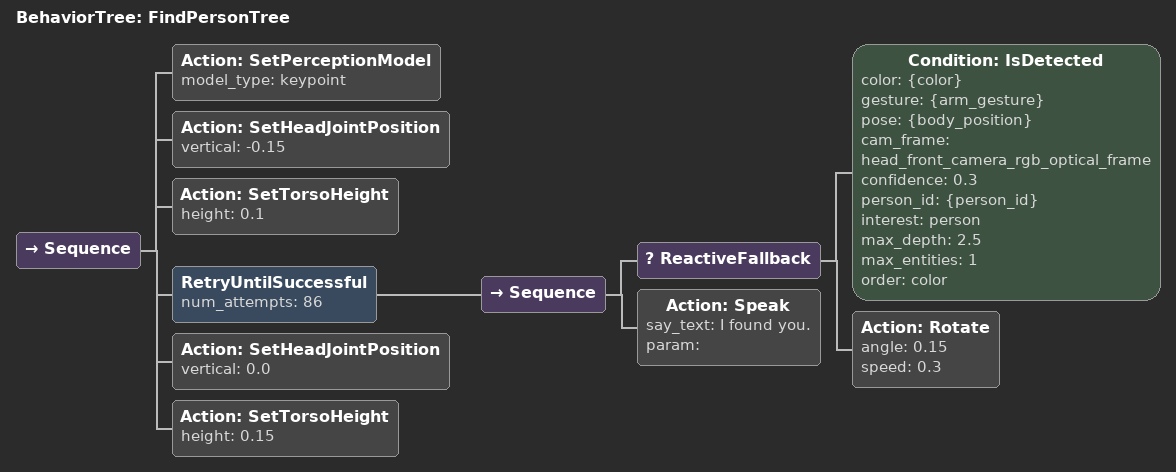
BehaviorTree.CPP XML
<?xml version="1.0"?>
<root main_tree_to_execute="FindPersonTree">
    <BehaviorTree ID="FindPersonTree">
        <Sequence>
            <Action ID="SetPerceptionModel" model_type="keypoint"/>
            <Action ID="SetHeadJointPosition" vertical="-0.15"/>
            <Action ID="SetTorsoHeight" height="0.1"/>

            <RetryUntilSuccessful num_attempts="86"> <!-- 43 attempts at 0.15 rad == 1 turn -->
                <Sequence>
                    <ReactiveFallback>
                        <Condition ID="IsDetected" color="{color}" gesture="{arm_gesture}" pose="{body_position}" cam_frame="head_front_camera_rgb_optical_frame" confidence="0.3" person_id="{person_id}" interest="person" max_depth="2.5" max_entities="1" order="color"/>
                        <Action ID="Rotate" angle="0.15" speed='0.3'/>
                    </ReactiveFallback>
                <!-- TODO Si se hace el MoveTo, añadir el FilterEntity-->
                <Action ID="Speak" say_text="I found you." param=""/>
                </Sequence>
            </RetryUntilSuccessful>
            <Action ID="SetHeadJointPosition" vertical="0.0"/>
            <Action ID="SetTorsoHeight" height="0.15"/>
        </Sequence>
    </BehaviorTree>
</root>
